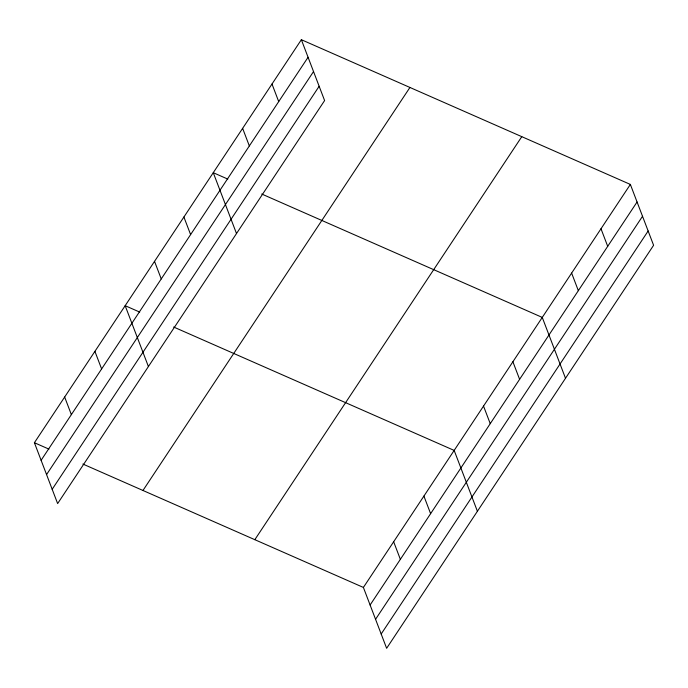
<?xml version="1.0" encoding="UTF-8"?>
<svg xmlns="http://www.w3.org/2000/svg" width="688" height="688" viewBox="0 0 688 688"><rect width="100%" height="100%" fill="white"/><g stroke="black" fill="none" stroke-linecap="round" stroke-linejoin="round"><path stroke-width="1.03" d="M301.361 39.698L324.607 100.56L57.637 503.573L34.4 442.719L301.361 39.698L630.363 184.427L653.6 245.281L386.639 648.302L363.393 587.44L82.87 464.039M41.108 460.289L308.069 57.276M46.569 474.574L313.53 71.561M52.185 489.288L319.146 86.275M142.966 490.475L409.936 87.462M254.827 539.684L521.788 136.663M363.393 587.44L630.363 184.427M370.11 605.01L637.071 201.997M375.562 619.295L642.523 216.281M381.178 634.018L648.148 230.996M227.805 179.095L213.263 172.697L236.509 233.55M261.732 194.016L542.264 317.417L565.502 378.28M139.707 312.085L125.164 305.696L148.41 366.549M173.634 327.015L454.166 450.416L477.403 511.27M34.4 442.719L48.943 449.118M600.994 228.751L607.702 246.33M571.625 273.084L578.341 290.663M512.895 361.75L519.603 379.32M483.526 406.083L490.243 423.653M272.001 84.031L278.709 101.6M423.911 496.091L430.619 513.661M242.632 128.364L249.34 145.933M393.656 541.766L400.364 559.335M183.902 217.03L190.61 234.599M154.533 261.363L161.241 278.932M94.91 351.37L101.618 368.94M64.655 397.045L71.363 414.615"/></g></svg>
